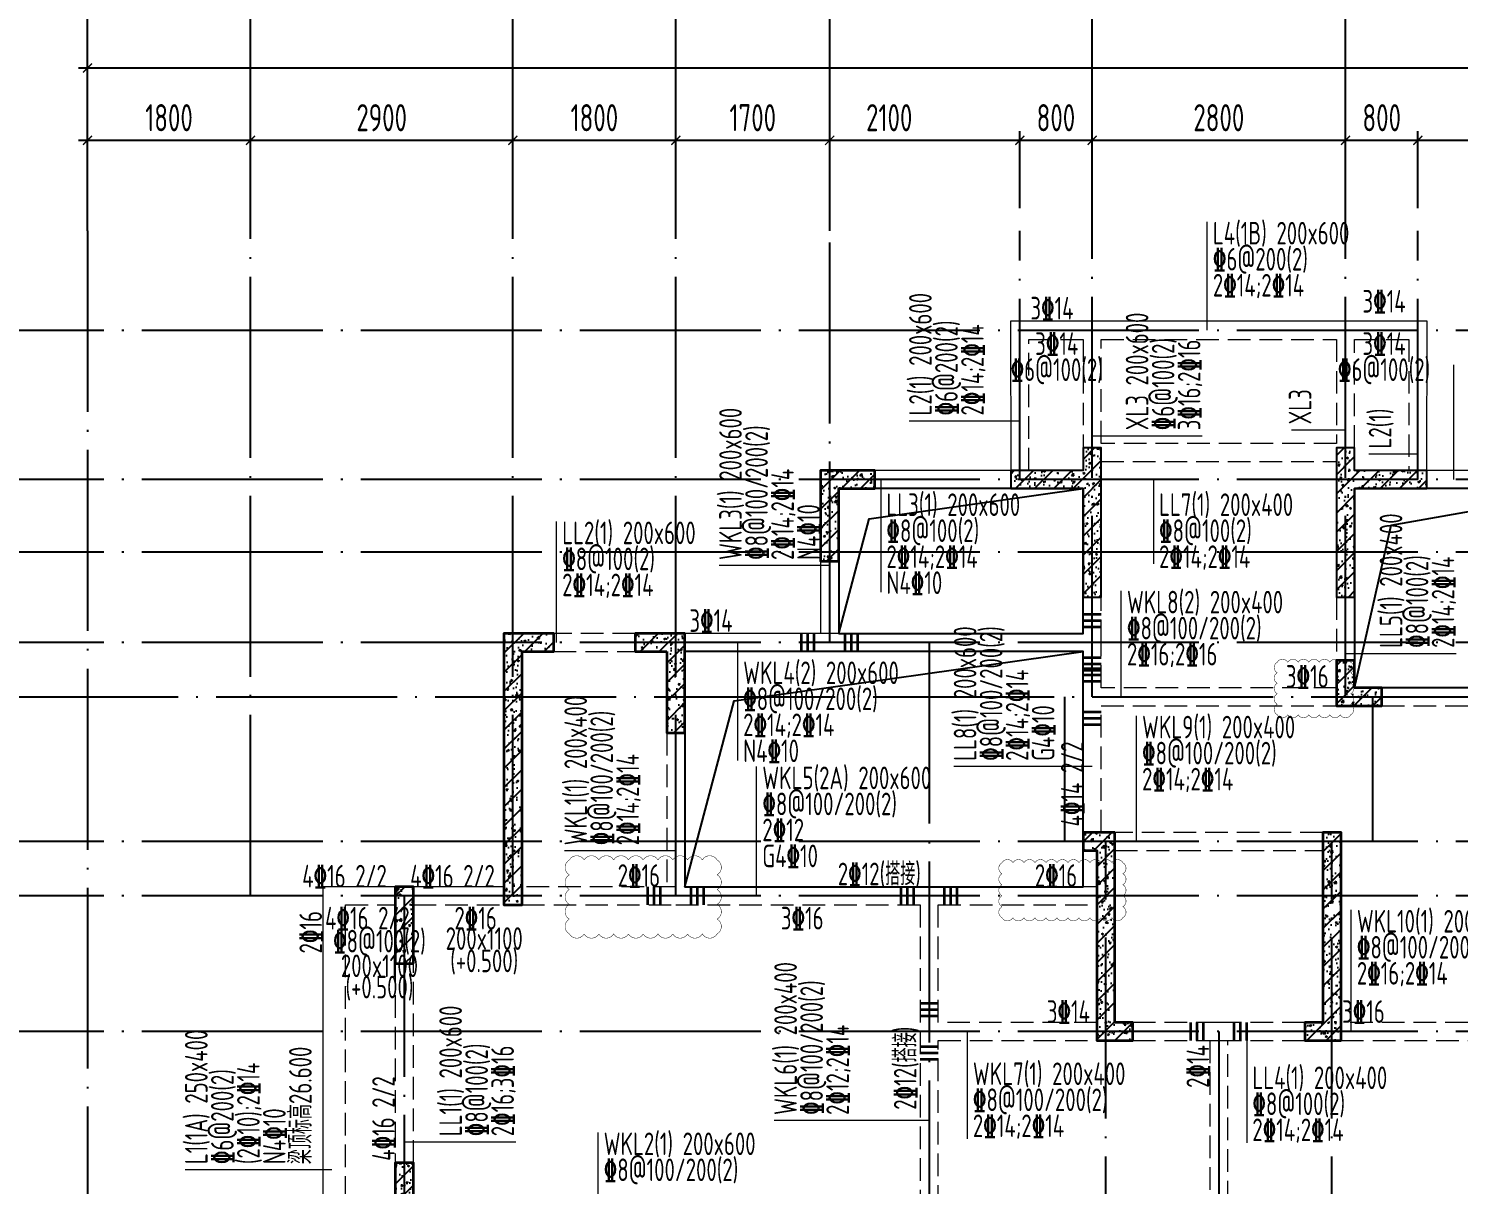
# Model space of a CAD drawing. Extents: x -655480 to 203344, y -294099 to 287156.
# Drawn here: x -75380 to -59581, y -144256 to -131481 of the extents above; entities that cross this region are included whole.
import ezdxf
from ezdxf.enums import TextEntityAlignment as Align

# ---------------------------------------------------------------- set-up
doc = ezdxf.new("R2010")
doc.units = 0
doc.header["$LTSCALE"] = 1000
for name, pattern in [('__DASH', [0.35, 0.25, -0.1]), ('DASH', [0.35, 0.25, -0.1]), ('DOTE', [2.42, 2, -0.2, 0.02, -0.2])]:
    doc.linetypes.add(name, pattern=pattern)
doc.layers.get('0').update_dxf_attribs({"linetype": 'CONTINUOUS'})
doc.layers.get('DEFPOINTS').update_dxf_attribs({"linetype": 'CONTINUOUS'})
for name, color, linetype in [('A-AXIS', 1, 'CONTINUOUS'), ('A-DOTE', 10, 'DOTE'), ('S-D洞口', 4, 'CONTINUOUS'), ('S-L主梁线', 4, 'DASH'), ('S-L梁编号', 6, 'CONTINUOUS'), ('S-L梁配筋', 7, 'CONTINUOUS'), ('S-Q墙填充', 252, 'CONTINUOUS'), ('S-Q墙实线', 6, 'CONTINUOUS'), ('S-Y一般标注', 3, 'CONTINUOUS'), ('S-Z柱填充', 252, 'CONTINUOUS'), ('S-Z柱实线', 6, 'CONTINUOUS')]:
    doc.layers.add(name, color=color, linetype=linetype)
doc.layers.add('审图修改', color=2, linetype='CONTINUOUS', plot=False)
doc.layers.add('梁附加箍筋', color=1, linetype='CONTINUOUS', lineweight=35)
doc.styles.add('TSSD_DIMENSION', font='Tssdeng.shx', dxfattribs={"width": 0.7, "bigfont": 'tssdchn.shx'})
doc.styles.add('TSSD_REIN', font='tssdeng.shx', dxfattribs={"width": 0.7, "height": 300, "bigfont": 'tssdchn.shx'})
doc.dimstyles.new('TSSD_100_100', dxfattribs={"dimtxt": 300, "dimasz": 100, "dimexe": 100, "dimexo": 250, "dimgap": 100, "dimtad": 1, "dimdec": 0, "dimzin": 0, "dimdsep": 46, "dimtxsty": 'TSSD_DIMENSION', "dimblk": 'ARCHTICK', "dimcen": 0, "dimdle": 100, "dimclrt": 7, "dimadec": 0, "dimazin": 0, "dimtfac": 1, "dimtdec": 0, "dimtix": 1, "dimtmove": 2, "dimatfit": 3, "dimldrblk": 'ARCHTICK', "dimfxl": 1, "dimtolj": 1, "dimtzin": 0, "dimarcsym": 0})
pattern_1 = [(50, (79242.38, 113232.59), (215.17805, -18.82564), [22.5, -247.5]), (355, (79242.38, 113232.6), (-41.6254, 225.6576), [18, -198]), (100.4514, (79260.31, 113231.02), (173.5528, 206.8319), [19.12206, -210.3426]), (46.1842, (79242.38, 113292.6), (320.1723, -49.6557), [33.75, -371.25]), (96.6356, (79269.06, 113288.45), (280.3988, 292.2354), [28.683, -315.5139]), (351.1842, (79242.38, 113292.6), (280.3986, 292.2356), [27, -297]), (21, (79272.38, 113277.59), (179.0721, -120.78567), [22.5, -247.5]), (326, (79272.38, 113277.6), (72.9946, 217.545), [18, -198]), (71.4514, (79287.3, 113267.52), (252.0668, 96.75915), [19.12206, -210.3426]), (37.5, (79242.38, 113232.59), (3.64796, 99.86816), [0, -195.6, 0, -201, 0, -198.75]), (7.5, (79242.38, 113232.59), (78.92086, 118.32351), [0, -114.6, 0, -191.1, 0, -75.75]), (327.5, (79175.48, 113232.59), (160.14673, -6.76646), [0, -75, 0, -234, 0, -310.5]), (317.5, (79145.48, 113232.59), (174.95585, 30.0315), [0, -97.5, 0, -155.4, 0, -220.5]), (45, (79242.38, 113232.59), (-106.066, 106.066), [])]
pattern_2 = [(50, (73980.54, 281268.66), (215.17805, -18.82564), [22.5, -247.5]), (355, (73980.54, 281268.66), (-41.6254, 225.65764), [18, -198]), (100.4514, (73998.48, 281267.1), (173.55281, 206.83186), [19.12206, -210.34263]), (46.1842, (73980.54, 281328.66), (320.1723, -49.6557), [33.75, -371.25]), (96.6356, (74007.23, 281324.53), (280.3988, 292.23536), [28.6831, -315.5139]), (351.1842, (73980.54, 281328.66), (280.3986, 292.2356), [27, -297]), (21, (74010.54, 281313.66), (179.07212, -120.78567), [22.5, -247.5]), (326, (74010.54, 281313.66), (72.9946, 217.54501), [18, -198]), (71.4514, (74025.47, 281303.6), (252.06679, 96.75915), [19.12206, -210.34263]), (37.5, (73980.544, 281268.66), (3.647957, 99.868156), [0, -195.6, 0, -201, 0, -198.75]), (7.5, (73980.54, 281268.66), (78.92086, 118.323514), [0, -114.6, 0, -191.1, 0, -75.75]), (327.5, (73913.644, 281268.66), (160.14673, -6.766462), [0, -75, 0, -234, 0, -310.5]), (317.5, (73883.64, 281268.66), (174.95585, 30.031495), [0, -97.5, 0, -155.4, 0, -220.5]), (45, (73980.54, 281268.66), (-106.06602, 106.06602), [])]

# ---------------------------------------------------------------- blocks, each defined once
blk = doc.blocks.new('_ArchTick')
at = {"color": 0, "linetype": 'ByBlock', "const_width": 0.15}
blk.add_lwpolyline([(-0.5, -0.5), (0.5, 0.5)], dxfattribs=at)
blk = doc.blocks.new('*D150')
at = {"layer": 'DEFPOINTS', "color": 0, "transparency": 16777216}
for p in [(6400, 19250), (4600, 18250), (6400, 18250)]:
    blk.add_point(p, dxfattribs=at)
at = {"layer": 'S-Y一般标注', "color": 0, "lineweight": -2, "transparency": 16777216}
for p, q in [((4600, 18500), (4600, 19350)), ((6400, 18500), (6400, 19350)), ((4500, 19250), (6500, 19250))]:
    blk.add_line(p, q, dxfattribs=at)
at = {"layer": 'S-Y一般标注', "color": 0, "lineweight": -2, "transparency": 16777216, "xscale": 100, "yscale": 100, "zscale": 100, "rotation": 180}
blk.add_blockref('_ArchTick', (4600, 19250), dxfattribs=at)
at = {"layer": 'S-Y一般标注', "color": 0, "lineweight": -2, "transparency": 16777216, "xscale": 100, "yscale": 100, "zscale": 100}
blk.add_blockref('_ArchTick', (6400, 19250), dxfattribs=at)
at = {"layer": 'S-Y一般标注', "color": 7, "transparency": 16777216, "insert": (5500, 19500), "char_height": 300, "attachment_point": 5, "style": 'TSSD_DIMENSION'}
blk.add_mtext('\\A1;1800', dxfattribs=at)
blk = doc.blocks.new('*D151')
at = {"layer": 'DEFPOINTS', "color": 0, "transparency": 16777216}
for p in [(9300, 19250), (6400, 18250), (9300, 18250)]:
    blk.add_point(p, dxfattribs=at)
at = {"layer": 'S-Y一般标注', "color": 0, "lineweight": -2, "transparency": 16777216}
for p, q in [((6400, 18500), (6400, 19350)), ((9300, 18500), (9300, 19350)), ((6300, 19250), (9400, 19250))]:
    blk.add_line(p, q, dxfattribs=at)
at = {"layer": 'S-Y一般标注', "color": 0, "lineweight": -2, "transparency": 16777216, "xscale": 100, "yscale": 100, "zscale": 100, "rotation": 180}
blk.add_blockref('_ArchTick', (6400, 19250), dxfattribs=at)
at = {"layer": 'S-Y一般标注', "color": 0, "lineweight": -2, "transparency": 16777216, "xscale": 100, "yscale": 100, "zscale": 100}
blk.add_blockref('_ArchTick', (9300, 19250), dxfattribs=at)
at = {"layer": 'S-Y一般标注', "color": 7, "transparency": 16777216, "insert": (7850, 19500), "char_height": 300, "attachment_point": 5, "style": 'TSSD_DIMENSION'}
blk.add_mtext('\\A1;2900', dxfattribs=at)
blk = doc.blocks.new('*D152')
at = {"layer": 'DEFPOINTS', "color": 0, "transparency": 16777216}
for p in [(11100, 19250), (9300, 18250), (11100, 18250)]:
    blk.add_point(p, dxfattribs=at)
at = {"layer": 'S-Y一般标注', "color": 0, "lineweight": -2, "transparency": 16777216}
for p, q in [((9300, 18500), (9300, 19350)), ((11100, 18500), (11100, 19350)), ((9200, 19250), (11200, 19250))]:
    blk.add_line(p, q, dxfattribs=at)
at = {"layer": 'S-Y一般标注', "color": 0, "lineweight": -2, "transparency": 16777216, "xscale": 100, "yscale": 100, "zscale": 100, "rotation": 180}
blk.add_blockref('_ArchTick', (9300, 19250), dxfattribs=at)
at = {"layer": 'S-Y一般标注', "color": 0, "lineweight": -2, "transparency": 16777216, "xscale": 100, "yscale": 100, "zscale": 100}
blk.add_blockref('_ArchTick', (11100, 19250), dxfattribs=at)
at = {"layer": 'S-Y一般标注', "color": 7, "transparency": 16777216, "insert": (10200, 19500), "char_height": 300, "attachment_point": 5, "style": 'TSSD_DIMENSION'}
blk.add_mtext('\\A1;1800', dxfattribs=at)
blk = doc.blocks.new('*D153')
at = {"layer": 'DEFPOINTS', "color": 0, "transparency": 16777216}
for p in [(12800, 19250), (11100, 18250), (12800, 18250)]:
    blk.add_point(p, dxfattribs=at)
at = {"layer": 'S-Y一般标注', "color": 0, "lineweight": -2, "transparency": 16777216}
for p, q in [((11100, 18500), (11100, 19350)), ((12800, 18500), (12800, 19350)), ((11000, 19250), (12900, 19250))]:
    blk.add_line(p, q, dxfattribs=at)
at = {"layer": 'S-Y一般标注', "color": 0, "lineweight": -2, "transparency": 16777216, "xscale": 100, "yscale": 100, "zscale": 100, "rotation": 180}
blk.add_blockref('_ArchTick', (11100, 19250), dxfattribs=at)
at = {"layer": 'S-Y一般标注', "color": 0, "lineweight": -2, "transparency": 16777216, "xscale": 100, "yscale": 100, "zscale": 100}
blk.add_blockref('_ArchTick', (12800, 19250), dxfattribs=at)
at = {"layer": 'S-Y一般标注', "color": 7, "transparency": 16777216, "insert": (11950, 19500), "char_height": 300, "attachment_point": 5, "style": 'TSSD_DIMENSION'}
blk.add_mtext('\\A1;1700', dxfattribs=at)
blk = doc.blocks.new('*D154')
at = {"layer": 'DEFPOINTS', "color": 0, "transparency": 16777216}
for p in [(14900, 19250), (12800, 18250), (14900, 18250)]:
    blk.add_point(p, dxfattribs=at)
at = {"layer": 'S-Y一般标注', "color": 0, "lineweight": -2, "transparency": 16777216}
for p, q in [((12800, 18500), (12800, 19350)), ((14900, 18500), (14900, 19350)), ((12700, 19250), (15000, 19250))]:
    blk.add_line(p, q, dxfattribs=at)
at = {"layer": 'S-Y一般标注', "color": 0, "lineweight": -2, "transparency": 16777216, "xscale": 100, "yscale": 100, "zscale": 100, "rotation": 180}
blk.add_blockref('_ArchTick', (12800, 19250), dxfattribs=at)
at = {"layer": 'S-Y一般标注', "color": 0, "lineweight": -2, "transparency": 16777216, "xscale": 100, "yscale": 100, "zscale": 100}
blk.add_blockref('_ArchTick', (14900, 19250), dxfattribs=at)
at = {"layer": 'S-Y一般标注', "color": 7, "transparency": 16777216, "insert": (13458, 19500), "char_height": 300, "attachment_point": 5, "style": 'TSSD_DIMENSION'}
blk.add_mtext('\\A1;2100', dxfattribs=at)
blk = doc.blocks.new('*D155')
at = {"layer": 'DEFPOINTS', "color": 0, "transparency": 16777216}
for p in [(18500, 19250), (15700, 18250), (18500, 18250)]:
    blk.add_point(p, dxfattribs=at)
at = {"layer": 'S-Y一般标注', "color": 0, "lineweight": -2, "transparency": 16777216}
for p, q in [((15700, 18500), (15700, 19350)), ((18500, 18500), (18500, 19350)), ((15600, 19250), (18600, 19250))]:
    blk.add_line(p, q, dxfattribs=at)
at = {"layer": 'S-Y一般标注', "color": 0, "lineweight": -2, "transparency": 16777216, "xscale": 100, "yscale": 100, "zscale": 100, "rotation": 180}
blk.add_blockref('_ArchTick', (15700, 19250), dxfattribs=at)
at = {"layer": 'S-Y一般标注', "color": 0, "lineweight": -2, "transparency": 16777216, "xscale": 100, "yscale": 100, "zscale": 100}
blk.add_blockref('_ArchTick', (18500, 19250), dxfattribs=at)
at = {"layer": 'S-Y一般标注', "color": 7, "transparency": 16777216, "insert": (17100, 19500), "char_height": 300, "attachment_point": 5, "style": 'TSSD_DIMENSION'}
blk.add_mtext('\\A1;2800', dxfattribs=at)
blk = doc.blocks.new('*D156')
at = {"layer": 'DEFPOINTS', "color": 0, "transparency": 16777216}
for p in [(19300, 19250), (18500, 18250), (19300, 18250)]:
    blk.add_point(p, dxfattribs=at)
at = {"layer": 'S-Y一般标注', "color": 0, "lineweight": -2, "transparency": 16777216}
for p, q in [((18500, 18500), (18500, 19350)), ((19300, 18500), (19300, 19350)), ((18400, 19250), (19400, 19250))]:
    blk.add_line(p, q, dxfattribs=at)
at = {"layer": 'S-Y一般标注', "color": 0, "lineweight": -2, "transparency": 16777216, "xscale": 100, "yscale": 100, "zscale": 100, "rotation": 180}
blk.add_blockref('_ArchTick', (18500, 19250), dxfattribs=at)
at = {"layer": 'S-Y一般标注', "color": 0, "lineweight": -2, "transparency": 16777216, "xscale": 100, "yscale": 100, "zscale": 100}
blk.add_blockref('_ArchTick', (19300, 19250), dxfattribs=at)
at = {"layer": 'S-Y一般标注', "color": 7, "transparency": 16777216, "insert": (18900, 19500), "char_height": 300, "attachment_point": 5, "style": 'TSSD_DIMENSION'}
blk.add_mtext('\\A1;800', dxfattribs=at)
blk = doc.blocks.new('*D172')
at = {"layer": 'DEFPOINTS', "color": 0, "transparency": 16777216}
for p in [(54600, 20050), (4600, 18250), (54600, 18250)]:
    blk.add_point(p, dxfattribs=at)
at = {"layer": 'S-Y一般标注', "color": 0, "lineweight": -2, "transparency": 16777216}
for p, q in [((4600, 18500), (4600, 20150)), ((54600, 18500), (54600, 20150)), ((4500, 20050), (54700, 20050))]:
    blk.add_line(p, q, dxfattribs=at)
at = {"layer": 'S-Y一般标注', "color": 0, "lineweight": -2, "transparency": 16777216, "xscale": 100, "yscale": 100, "zscale": 100, "rotation": 180}
blk.add_blockref('_ArchTick', (4600, 20050), dxfattribs=at)
at = {"layer": 'S-Y一般标注', "color": 0, "lineweight": -2, "transparency": 16777216, "xscale": 100, "yscale": 100, "zscale": 100}
blk.add_blockref('_ArchTick', (54600, 20050), dxfattribs=at)
at = {"layer": 'S-Y一般标注', "color": 7, "transparency": 16777216, "insert": (29600, 20300), "char_height": 300, "attachment_point": 5, "style": 'TSSD_DIMENSION'}
blk.add_mtext('\\A1;50000', dxfattribs=at)
blk = doc.blocks.new('*D183')
at = {"layer": 'DEFPOINTS', "color": 0, "transparency": 16777216}
for p in [(15700, 19250), (14900, 18250), (15700, 18250)]:
    blk.add_point(p, dxfattribs=at)
at = {"layer": 'S-Y一般标注', "color": 0, "lineweight": -2, "transparency": 16777216}
for p, q in [((14900, 18500), (14900, 19350)), ((15700, 18500), (15700, 19350)), ((14800, 19250), (15800, 19250))]:
    blk.add_line(p, q, dxfattribs=at)
at = {"layer": 'S-Y一般标注', "color": 0, "lineweight": -2, "transparency": 16777216, "xscale": 100, "yscale": 100, "zscale": 100, "rotation": 180}
blk.add_blockref('_ArchTick', (14900, 19250), dxfattribs=at)
at = {"layer": 'S-Y一般标注', "color": 0, "lineweight": -2, "transparency": 16777216, "xscale": 100, "yscale": 100, "zscale": 100}
blk.add_blockref('_ArchTick', (15700, 19250), dxfattribs=at)
at = {"layer": 'S-Y一般标注', "color": 7, "transparency": 16777216, "insert": (15300, 19500), "char_height": 300, "attachment_point": 5, "style": 'TSSD_DIMENSION'}
blk.add_mtext('\\A1;800', dxfattribs=at)
blk = doc.blocks.new('*D184')
at = {"layer": 'DEFPOINTS', "color": 0, "transparency": 16777216}
for p in [(21400, 19250), (19300, 18250), (21400, 18250)]:
    blk.add_point(p, dxfattribs=at)
at = {"layer": 'S-Y一般标注', "color": 0, "lineweight": -2, "transparency": 16777216}
for p, q in [((19300, 18500), (19300, 19350)), ((21400, 18500), (21400, 19350)), ((19200, 19250), (21500, 19250))]:
    blk.add_line(p, q, dxfattribs=at)
at = {"layer": 'S-Y一般标注', "color": 0, "lineweight": -2, "transparency": 16777216, "xscale": 100, "yscale": 100, "zscale": 100, "rotation": 180}
blk.add_blockref('_ArchTick', (19300, 19250), dxfattribs=at)
at = {"layer": 'S-Y一般标注', "color": 0, "lineweight": -2, "transparency": 16777216, "xscale": 100, "yscale": 100, "zscale": 100}
blk.add_blockref('_ArchTick', (21400, 19250), dxfattribs=at)
at = {"layer": 'S-Y一般标注', "color": 7, "transparency": 16777216, "insert": (20350, 19500), "char_height": 300, "attachment_point": 5, "style": 'TSSD_DIMENSION'}
blk.add_mtext('\\A1;2100', dxfattribs=at)
blk = doc.blocks.new('20210807.15294921')
at = {"layer": 'S-Q墙填充'}
h = blk.add_hatch(dxfattribs=at)
h.set_pattern_fill('ARMORED', color=252, scale=30, style=0)
h.set_pattern_definition(pattern_2)
h.paths.add_polyline_path([(69516, 67840), (69516, 68190), (69316, 68190), (69316, 67940), (68516, 67940), (68516, 67740), (69316, 67740), (69316, 66540), (69516, 66540)])
h = blk.add_hatch(dxfattribs=at)
h.set_pattern_fill('ARMORED', color=252, scale=30, style=0)
h.set_pattern_definition(pattern_2)
h.paths.add_polyline_path([(72116, 67840), (72116, 66540), (72316, 66540), (72316, 67740), (73115, 67740), (73115, 67940), (72316, 67940), (72316, 68190), (72116, 68190)])
h = blk.add_hatch(dxfattribs=at)
h.set_pattern_fill('ARMORED', color=252, scale=30, style=0)
h.set_pattern_definition(pattern_1)
h.paths.add_polyline_path([(66616, 66940), (66616, 67740), (67016, 67740), (67016, 67940), (66416, 67940), (66416, 66940)])
h = blk.add_hatch(dxfattribs=at)
h.set_pattern_fill('ARMORED', color=252, scale=30, style=0)
h.set_pattern_definition(pattern_1)
h.paths.add_polyline_path([(63116, 65940), (63466, 65940), (63466, 66140), (62916, 66140), (62916, 63140), (63116, 63140)])
h = blk.add_hatch(dxfattribs=at)
h.set_pattern_fill('ARMORED', color=252, scale=30, style=0)
h.set_pattern_definition(pattern_1)
h.paths.add_polyline_path([(64716, 65940), (64716, 65040), (64916, 65040), (64916, 66140), (64366, 66140), (64366, 65940)])
h = blk.add_hatch(dxfattribs=at)
h.set_pattern_fill('ARMORED', color=252, scale=30, style=0)
h.set_pattern_definition(pattern_1)
h.paths.add_polyline_path([(69666, 63940), (69316, 63940), (69316, 63740), (69466, 63740), (69466, 63240), (69466, 62790), (69466, 61640), (69866, 61640), (69866, 61840), (69666, 61840), (69666, 62790), (69666, 63240)])
h = blk.add_hatch(dxfattribs=at)
h.set_pattern_fill('ARMORED', color=252, scale=30, style=0)
h.set_pattern_definition(pattern_1)
h.paths.add_polyline_path([(72166, 61640), (72166, 62790), (72166, 63240), (72166, 63940), (71966, 63940), (71966, 63240), (71966, 62790), (71966, 61840), (71766, 61840), (71766, 61640)])
h = blk.add_hatch(dxfattribs=at)
h.set_pattern_fill('ARMORED', color=252, scale=30, style=0)
h.set_pattern_definition(pattern_1)
h.paths.add_polyline_path([(61916, 62490), (61916, 63340), (61716, 63340), (61716, 62490)])
h = blk.add_hatch(dxfattribs=at)
h.set_pattern_fill('ARMORED', color=252, scale=30, style=0)
h.set_pattern_definition(pattern_1)
h.paths.add_polyline_path([(61716, 58840), (60916, 58840), (60916, 58640), (61916, 58640), (61916, 60290), (61716, 60290)])
at = {"layer": 'S-Z柱填充'}
h = blk.add_hatch(dxfattribs=at)
h.set_pattern_fill('ARMORED', color=252, scale=30, style=0)
h.set_pattern_definition(pattern_1)
h.paths.add_polyline_path([(72316, 65840), (72116, 65840), (72116, 65340), (72616, 65340), (72616, 65540), (72316, 65540)])
at = {"layer": 'S-D洞口', "color": 5}
for points in [[(66616, 66140), (69316, 66140), (69316, 67740), (66616, 67740), (66616, 66140), (66951, 67405), (69316, 67740)], [(75016, 67740), (72316, 67740), (72316, 65540), (72720, 67335), (75016, 67740), (75016, 66140), (73915, 66140), (73915, 65540), (72316, 65540)], [(64916, 63340), (69316, 63340), (69316, 65940), (64916, 65940), (64916, 63340), (65460, 65395), (69316, 65940)]]:
    blk.add_lwpolyline(points, dxfattribs=at)
at = {"layer": 'S-L主梁线', "linetype": 'ByBlock', "lineweight": 18}
for p, q in [((69416, 69590), (68515, 69589)), ((68515, 69589), (68516, 67940)), ((72215, 69590), (69416, 69590)), ((73116, 69590), (72215, 69590)), ((73115, 67940), (73116, 69590)), ((68516, 67940), (67016, 67940)), ((74616, 67940), (73115, 67940)), ((67016, 67740), (68516, 67740)), ((66416, 66940), (66416, 66140)), ((66616, 66140), (66616, 66940)), ((69316, 66540), (69316, 66140)), ((72316, 65840), (72316, 66540)), ((66516, 66140), (64916, 66140)), ((69316, 66140), (66516, 66140)), ((64916, 65940), (66516, 65940)), ((66516, 65940), (69316, 65940)), ((69316, 65940), (69316, 65440)), ((69316, 65440), (69316, 63940)), ((73665, 65540), (72616, 65540)), ((64916, 63340), (64916, 65040)), ((60916, 63340), (60916, 58840)), ((61716, 63340), (60916, 63340)), ((62916, 63340), (61916, 63340))]:
    blk.add_line(p, q, dxfattribs=at)
at = {"layer": 'S-L主梁线', "linetype": '__DASH', "lineweight": 18}
for p, q in [((68715, 69389), (69316, 69390)), ((68716, 67940), (68715, 69389)), ((69316, 69390), (69316, 68190)), ((69516, 69390), (72115, 69390)), ((69516, 68240), (69516, 69390)), ((72115, 69390), (72116, 68240)), ((72315, 69390), (72916, 69390)), ((72316, 68190), (72315, 69390)), ((72916, 69390), (72915, 67940)), ((72116, 68240), (69516, 68240)), ((72316, 68140), (72316, 68190)), ((69516, 68040), (72116, 68040)), ((73115, 67740), (74616, 67740)), ((69516, 66040), (69516, 66540)), ((72116, 66540), (72116, 65840)), ((64366, 66140), (63466, 66140)), ((69516, 65540), (69516, 66040)), ((63466, 65940), (64366, 65940)), ((72116, 65540), (69516, 65540)), ((69516, 65340), (72116, 65340)), ((69516, 63940), (69516, 65340)), ((72616, 65340), (73665, 65340)), ((64716, 65040), (64716, 63340)), ((71966, 63940), (69666, 63940)), ((69666, 63740), (71966, 63740)), ((64816, 63340), (63116, 63340)), ((67616, 63340), (64816, 63340)), ((69466, 63340), (67616, 63340)), ((61166, 58840), (61166, 63140)), ((61166, 63140), (61716, 63140)), ((61916, 63140), (62916, 63140)), ((63116, 63140), (64816, 63140)), ((64816, 63140), (67516, 63140)), ((67516, 63140), (67516, 61740)), ((67716, 61840), (67716, 63140)), ((67716, 63140), (69466, 63140)), ((61716, 62490), (61716, 60290)), ((61916, 60290), (61916, 62490)), ((69466, 61840), (67716, 61840)), ((70816, 61840), (69866, 61840)), ((71766, 61840), (70816, 61840)), ((73916, 61840), (72166, 61840)), ((67516, 61740), (67516, 59090)), ((67716, 59090), (67716, 61640)), ((67716, 61640), (69466, 61640)), ((69866, 61640), (70816, 61640)), ((70716, 61640), (70716, 57040)), ((70816, 61640), (71766, 61640)), ((70916, 57040), (70916, 61640)), ((72166, 61640), (73916, 61640))]:
    blk.add_line(p, q, dxfattribs=at)
at = {"layer": 'S-Q墙实线'}
blk.add_lwpolyline([(69516, 67840), (69516, 68190), (69316, 68190), (69316, 67940), (68516, 67940), (68516, 67740), (69316, 67740), (69316, 66540), (69516, 66540), (69516, 67840)], dxfattribs=at)
blk.add_lwpolyline([(72116, 67840), (72116, 66540), (72316, 66540), (72316, 67740), (73115, 67740), (73115, 67940), (72316, 67940), (72316, 68190), (72116, 68190)], close=True, dxfattribs=at)
at = {"layer": 'S-Q墙实线', "lineweight": 35}
for points in [[(66616, 66940), (66616, 67740), (67016, 67740), (67016, 67940), (66416, 67940), (66416, 66940)], [(63116, 65940), (63466, 65940), (63466, 66140), (62916, 66140), (62916, 63140), (63116, 63140)], [(64716, 65940), (64716, 65040), (64916, 65040), (64916, 66140), (64366, 66140), (64366, 65940)], [(69666, 63940), (69316, 63940), (69316, 63740), (69466, 63740), (69466, 63240), (69466, 62790), (69466, 61640), (69866, 61640), (69866, 61840), (69666, 61840), (69666, 62790), (69666, 63240)], [(72166, 61640), (72166, 62790), (72166, 63240), (72166, 63940), (71966, 63940), (71966, 63240), (71966, 62790), (71966, 61840), (71766, 61840), (71766, 61640)], [(61916, 62490), (61916, 63340), (61716, 63340), (61716, 62490)], [(61716, 58840), (60916, 58840), (60916, 58640), (61916, 58640), (61916, 60290), (61716, 60290)]]:
    blk.add_lwpolyline(points, close=True, dxfattribs=at)
at = {"layer": 'S-Z柱实线', "lineweight": 35}
blk.add_lwpolyline([(72316, 65840), (72116, 65840), (72116, 65340), (72616, 65340), (72616, 65540), (72316, 65540)], close=True, dxfattribs=at)
blk = doc.blocks.new('20210726.16395156')
at = {"layer": 'A-AXIS'}
for p, q in [((4600, 18249.9), (4600, 21049.9)), ((6400, 18249.9), (6400, 21049.9)), ((9300, 18249.9), (9300, 21049.9)), ((11100, 18249.9), (11100, 21049.9)), ((12800, 18249.9), (12800, 21049.9)), ((15700, 18249.9), (15700, 21049.9)), ((18500, 18249.9), (18500, 21049.9))]:
    blk.add_line(p, q, dxfattribs=at)
at = {"layer": 'A-DOTE'}
for p, q in [((4600, 18249.9), (4600, 3600)), ((6400, 10900), (6400, 18249.9)), ((9300, 10900), (9300, 18249.9)), ((11100, 10900), (11100, 18249.9)), ((12800, 13700), (12800, 18249.9)), ((14900, 15500), (14900, 18249.9)), ((15700, 13100.3), (15700, 18249.9)), ((18500, 13100.3), (18500, 18249.9)), ((19300, 15500), (19300, 18249.9)), ((55600, 17150), (3600, 17150)), ((55600, 15500), (3600, 15500)), ((55600, 14700), (3600, 14700)), ((55600, 13700), (3600, 13700)), ((13900.2, 13700), (13900, 3600)), ((3600, 13100.3), (55600, 13100.3)), ((15400, 11500), (15400, 13100)), ((18800, 11500), (18800, 13100)), ((55600, 11500), (3600, 11500)), ((15850, 3600), (15850, 11500)), ((18350, 3600.1), (18350, 11500)), ((55600, 10900), (3600, 10900)), ((8100, 10900), (8100, 3600)), ((55600, 9400), (3600, 9400)), ((17100, 9400), (17100, 3600))]:
    blk.add_line(p, q, dxfattribs=at)
at = {"layer": 'S-Y一般标注'}
for base, p1, p2, picture, middle in [((54600, 20049.9), (4600, 18249.9), (54600, 18249.9), '*D172', (29600, 20299.9)), ((6400, 19249.9), (4600, 18249.9), (6400, 18249.9), '*D150', (5500, 19499.9)), ((9300, 19249.9), (6400, 18249.9), (9300, 18249.9), '*D151', (7850, 19499.9)), ((11100, 19249.9), (9300, 18249.9), (11100, 18249.9), '*D152', (10200, 19499.9)), ((12800, 19249.9), (11100, 18249.9), (12800, 18249.9), '*D153', (11950, 19499.9)), ((15700, 19249.9), (14900, 18249.9), (15700, 18249.9), '*D183', (15300, 19499.9)), ((18500, 19249.9), (15700, 18249.9), (18500, 18249.9), '*D155', (17100, 19499.9)), ((19300, 19249.9), (18500, 18249.9), (19300, 18249.9), '*D156', (18900, 19499.9)), ((21400, 19249.9), (19300, 18249.9), (21400, 18249.9), '*D184', (20350, 19499.9))]:
    dim = blk.add_linear_dim(base=base, p1=p1, p2=p2, dimstyle='TSSD_100_100', dxfattribs=at)
    dim.commit()
    dim.dimension.update_dxf_attribs({"geometry": picture, "text_midpoint": middle})
dim = blk.add_linear_dim(base=(14900, 19249.9), p1=(12800, 18249.9), p2=(14900, 18249.9), dimstyle='TSSD_100_100', dxfattribs=at)
dim.commit()
dim.dimension.update_dxf_attribs({"geometry": '*D154', "text_midpoint": (13458.1, 19499.9), "dimtype": 160})

msp = doc.modelspace()

# ---------------------------------------------------------------- linework, layer by layer
at = {"layer": 'S-L梁编号', "lineweight": 18}
for p, q in [((-62356.9, -134816.38), (-62356.9, -133617.66)), ((-59630.36, -136466.38), (-59630.36, -135198.98)), ((-64428.66, -135820.17), (-65651.06, -135820.17)), ((-63628.51, -135983.34), (-62412.22, -135983.34)), ((-60828.66, -135918.7), (-61427.18, -135918.7)), ((-60028.75, -136185.48), (-60572.09, -136185.48)), ((-65963.85, -136466.38), (-65963.85, -137711.35)), ((-62951.45, -136466.38), (-62951.45, -137398.5)), ((-69546.25, -138266.38), (-69546.25, -136929.81)), ((-66528.51, -137417.1), (-67749.24, -137417.1)), ((-63306.11, -138866.05), (-63306.11, -137695.33)), ((-67546.78, -138266.38), (-67546.78, -139569.41)), ((-60828.51, -138388.95), (-59606.76, -138388.95)), ((-63139.38, -140451.86), (-63139.38, -139076.33)), ((-67335.23, -141066.38), (-67335.23, -139638.02)), ((-63628.51, -139637.11), (-65157.2, -139637.11)), ((-68228.5, -140570.6), (-69459.82, -140570.6)), ((-60765.8, -142566.38), (-60765.8, -141222.29)), ((-65008.48, -142566.38), (-65008.48, -143752.14)), ((-61920.76, -142566.38), (-61920.76, -143796.5)), ((-65428.5, -143550.74), (-67140.63, -143550.74)), ((-69088.08, -145566.38), (-69088.08, -143681.91)), ((-71228.5, -143786.17), (-69997.94, -143786.17)), ((-72028.51, -144094.73), (-73651.82, -144094.73))]:
    msp.add_line(p, q, dxfattribs=at)
at = {"layer": '审图修改', "const_width": 5}
for points in [[(-61583.33, -138484.86, -0.57735027), (-61467.26, -138484.86, -0.57735027), (-61351.2, -138484.86, -0.57735027), (-61235.14, -138484.86, -0.57735027), (-61119.08, -138484.86, -0.57735027), (-61003.02, -138484.86, -0.57735027), (-60886.95, -138484.86, -0.57735027), (-60770.89, -138484.86, -0.57735027), (-60770.89, -138600.92, -0.57735027), (-60770.89, -138716.98, -0.57735027), (-60770.89, -138833.05, -0.57735027), (-60770.89, -138949.11, -0.57735027), (-60770.89, -139065.17, -0.57735027), (-60886.95, -139065.17, -0.57735027), (-61003.02, -139065.17, -0.57735027), (-61119.08, -139065.17, -0.57735027), (-61235.14, -139065.17, -0.57735027), (-61351.2, -139065.17, -0.57735027), (-61467.26, -139065.17, -0.57735027), (-61583.33, -139065.17, -0.57735027), (-61583.33, -138949.11, -0.57735027), (-61583.33, -138833.05, -0.57735027), (-61583.33, -138716.98, -0.57735027), (-61583.33, -138600.92, -0.57735027), (-61583.33, -138484.86, -0.57735027), (-61583.33, -138484.86, -0.57735027)], [(-69405.05, -140670.77, -0.57735027), (-69241.79, -140670.77, -0.57735027), (-69078.54, -140670.77, -0.57735027), (-68915.28, -140670.77, -0.57735027), (-68752.03, -140670.77, -0.57735027), (-68588.78, -140670.77, -0.57735027), (-68425.52, -140670.77, -0.57735027), (-68262.27, -140670.77, -0.57735027), (-68099.01, -140670.77, -0.57735027), (-67935.76, -140670.77, -0.57735027), (-67772.5, -140670.77, -0.57735027), (-67772.5, -140834.02, -0.57735027), (-67772.5, -140997.27, -0.57735027), (-67772.5, -141160.53, -0.57735027), (-67772.5, -141323.78, -0.57735027), (-67772.5, -141487.04, -0.57735027), (-67935.76, -141487.04, -0.57735027), (-68099.01, -141487.04, -0.57735027), (-68262.27, -141487.04, -0.57735027), (-68425.52, -141487.04, -0.57735027), (-68588.78, -141487.04, -0.57735027), (-68752.03, -141487.04, -0.57735027), (-68915.28, -141487.04, -0.57735027), (-69078.54, -141487.04, -0.57735027), (-69241.79, -141487.04, -0.57735027), (-69405.05, -141487.04, -0.57735027), (-69405.05, -141323.78, -0.57735027), (-69405.05, -141160.53, -0.57735027), (-69405.05, -140997.27, -0.57735027), (-69405.05, -140834.02, -0.57735027), (-69405.05, -140670.77, -0.57735027), (-69405.05, -140670.77, -0.57735027)], [(-64624.85, -140700.63, -0.57735027), (-64503.4, -140700.63, -0.57735027), (-64381.96, -140700.63, -0.57735027), (-64260.51, -140700.63, -0.57735027), (-64139.07, -140700.63, -0.57735027), (-64017.62, -140700.63, -0.57735027), (-63896.18, -140700.63, -0.57735027), (-63774.73, -140700.63, -0.57735027), (-63653.29, -140700.63, -0.57735027), (-63531.84, -140700.63, -0.57735027), (-63410.4, -140700.63, -0.57735027), (-63288.95, -140700.63, -0.57735027), (-63288.95, -140822.08, -0.57735027), (-63288.95, -140943.52, -0.57735027), (-63288.95, -141064.97, -0.57735027), (-63288.95, -141186.41, -0.57735027), (-63288.95, -141307.86, -0.57735027), (-63410.4, -141307.86, -0.57735027), (-63531.84, -141307.86, -0.57735027), (-63653.29, -141307.86, -0.57735027), (-63774.73, -141307.86, -0.57735027), (-63896.18, -141307.86, -0.57735027), (-64017.62, -141307.86, -0.57735027), (-64139.07, -141307.86, -0.57735027), (-64260.51, -141307.86, -0.57735027), (-64381.96, -141307.86, -0.57735027), (-64503.4, -141307.86, -0.57735027), (-64624.85, -141307.86, -0.57735027), (-64624.85, -141186.41, -0.57735027), (-64624.85, -141064.97, -0.57735027), (-64624.85, -140943.52, -0.57735027), (-64624.85, -140822.08, -0.57735027), (-64624.85, -140700.63, -0.57735027), (-64624.85, -140700.63, -0.57735027)]]:
    msp.add_lwpolyline(points, format="xyb", dxfattribs=at)
at = {"layer": '梁附加箍筋', "lineweight": 35}
for p, q in [((-63528.66, -137956.38), (-63728.66, -137956.38)), ((-63528.66, -138026.38), (-63728.66, -138026.38)), ((-66838.49, -138366.38), (-66838.49, -138166.38)), ((-66768.49, -138366.38), (-66768.49, -138166.38)), ((-66698.49, -138366.38), (-66698.49, -138166.38)), ((-66358.49, -138366.38), (-66358.49, -138166.38)), ((-66288.49, -138366.38), (-66288.49, -138166.38)), ((-66218.49, -138366.38), (-66218.49, -138166.38)), ((-63528.66, -138096.38), (-63728.66, -138096.38)), ((-63528.66, -138436.38), (-63728.66, -138436.38)), ((-63528.66, -138506.38), (-63728.66, -138506.38)), ((-63528.66, -138556.11), (-63728.66, -138556.11)), ((-63528.66, -138576.38), (-63728.66, -138576.38)), ((-63528.66, -138626.11), (-63728.66, -138626.11)), ((-63528.66, -138696.11), (-63728.66, -138696.11)), ((-63528.66, -139036.11), (-63728.66, -139036.11)), ((-63528.66, -139106.11), (-63728.66, -139106.11)), ((-63528.66, -139176.11), (-63728.66, -139176.11)), ((-68538.49, -141166.38), (-68538.49, -140966.38)), ((-68468.49, -141166.38), (-68468.49, -140966.38)), ((-68398.49, -141166.38), (-68398.49, -140966.38)), ((-68058.49, -141166.38), (-68058.49, -140966.38)), ((-67988.49, -141166.38), (-67988.49, -140966.38)), ((-67918.49, -141166.38), (-67918.49, -140966.38)), ((-65738.34, -141166.38), (-65738.34, -140966.38)), ((-65668.34, -141166.38), (-65668.34, -140966.38)), ((-65598.34, -141166.38), (-65598.34, -140966.38)), ((-65258.34, -141166.38), (-65258.34, -140966.38)), ((-65188.34, -141166.38), (-65188.34, -140966.38)), ((-65118.34, -141166.38), (-65118.34, -140966.38)), ((-65328.5, -142256.38), (-65528.5, -142256.38)), ((-65328.5, -142326.38), (-65528.5, -142326.38)), ((-65328.5, -142396.38), (-65528.5, -142396.38)), ((-62538.49, -142666.38), (-62538.49, -142466.38)), ((-62468.49, -142666.38), (-62468.49, -142466.38)), ((-62398.49, -142666.38), (-62398.49, -142466.38)), ((-62058.49, -142666.38), (-62058.49, -142466.38)), ((-61988.49, -142666.38), (-61988.49, -142466.38)), ((-61918.49, -142666.38), (-61918.49, -142466.38)), ((-65328.5, -142736.38), (-65528.5, -142736.38)), ((-65328.5, -142806.38), (-65528.5, -142806.38)), ((-65328.5, -142876.38), (-65528.5, -142876.38))]:
    msp.add_line(p, q, dxfattribs=at)

# ---------------------------------------------------------------- block references
at = {"layer": 'A-DOTE'}
msp.add_blockref('20210726.16395156', (-79328.51, -151966.43), dxfattribs=at)
at = {"layer": 'S-Q墙填充'}
msp.add_blockref('20210807.15294921', (-133044.15, -204305.93), dxfattribs=at)

# ---------------------------------------------------------------- texts
at = {"layer": 'S-L梁编号', "color": 6, "style": 'TSSD_REIN', "width": 0.7}
for s, p in [('L4(1B) 200x600', (-62294.4, -133867.66)), ('LL3(1) 200x600', (-65901.35, -136868.08)), ('LL7(1) 200x400', (-62888.95, -136868.08)), ('LL2(1) 200x600', (-69483.75, -137179.81)), ('WKL8(2) 200x400', (-63243.61, -137945.33)), ('WKL4(2) 200x600', (-67484.28, -138726.14)), ('WKL9(1) 200x400', (-63076.88, -139326.33)), ('WKL5(2A) 200x600', (-67272.73, -139888.02)), ('WKL10(1) 200x400', (-60703.3, -141472.29)), ('WKL7(1) 200x400', (-64945.98, -143157.91)), ('LL4(1) 200x400', (-61858.26, -143202.27)), ('WKL2(1) 200x600', (-69025.58, -143931.91))]:
    msp.add_text(s, height=250, dxfattribs=at).set_placement(p)
for s, p in [('L2(1) 200x600', (-65401.06, -135757.67)), ('XL3 200x600', (-63006.46, -135920.84)), ('XL3', (-61206.03, -135856.2)), ('WKL3(1) 200x600', (-67499.24, -137354.6)), ('L2(1)', (-60322.09, -136122.98)), ('LL5(1) 200x400', (-60200.99, -138326.45)), ('LL8(1) 200x600', (-64907.2, -139574.61)), ('WKL1(1) 200x400', (-69209.82, -140508.1)), ('WKL6(1) 200x400', (-66890.63, -143488.24)), ('LL1(1) 200x600', (-70592.17, -143723.67)), ('L1(1A) 250x400', (-73401.82, -144032.23))]:
    msp.add_text(s, height=250, rotation=90, dxfattribs=at).set_placement(p)
at = {"layer": 'S-L梁配筋', "color": 7, "style": 'TSSD_REIN', "width": 0.7}
for s, p in [('%%1326@200(2)', (-62294.4, -134155.16)), ('2%%13214;2%%13214', (-62294.4, -134442.66)), ('%%1328@100(2)', (-65901.35, -137155.58)), ('%%1328@100(2)', (-62888.95, -137155.58)), ('%%1328@100(2)', (-69483.75, -137467.31)), ('2%%13214;2%%13214', (-65901.35, -137443.08)), ('2%%13214;2%%13214', (-62888.95, -137443.08)), ('2%%13214;2%%13214', (-69483.75, -137754.81)), ('N4%%13210', (-65901.35, -137730.58)), ('3%%13214', (-68078.5, -138149.59)), ('%%1328@100/200(2)', (-63243.61, -138232.83)), ('2%%13216;2%%13216', (-63243.61, -138520.33)), ('%%1328@100/200(2)', (-67484.28, -139013.64)), ('2%%13214;2%%13214', (-67484.28, -139301.14)), ('N4%%13210', (-67484.28, -139588.64)), ('%%1328@100/200(2)', (-63076.88, -139613.83)), ('2%%13214;2%%13214', (-63076.88, -139901.33)), ('%%1328@100/200(2)', (-67272.73, -140175.52)), ('2%%13212', (-67272.73, -140463.02)), ('G4%%13210', (-67272.73, -140750.52)), ('4%%13216 2/2', (-72356.48, -140973.62)), ('4%%13216 2/2', (-71163.35, -140973.62)), ('2%%13212(搭接)', (-66438.89, -140949.41)), ('%%1328@100/200(2)', (-60703.3, -141759.79)), ('2%%13216;2%%13214', (-60703.3, -142047.29)), ('3%%13214', (-64128.76, -142470.56)), ('3%%13216', (-60866.92, -142470.61)), ('%%1328@100/200(2)', (-64945.98, -143445.41)), ('%%1328@100(2)', (-61858.26, -143489.77)), ('2%%13214;2%%13214', (-64945.98, -143732.91)), ('2%%13214;2%%13214', (-61858.26, -143777.27)), ('%%1328@100/200(2)', (-69025.58, -144219.41))]:
    msp.add_text(s, height=250, dxfattribs=at).set_placement(p)
at = {"layer": 'S-L梁配筋', "color": 1, "style": 'TSSD_REIN', "width": 0.7}
for s, p in [('3%%13214', (-64310.78, -134696.84)), ('3%%13216', (-61487.13, -138766.01)), ('2%%13216', (-68870.87, -140966.72)), ('2%%13216', (-64261.54, -140966.72)), ('4%%13216 2/2', (-72104.15, -141438.56)), ('2%%13216', (-70674.78, -141438.56)), ('3%%13216', (-67067.78, -141438.56))]:
    msp.add_text(s, height=250, dxfattribs=at).set_placement(p)
for p in [(-60402.66, -134695.32), (-64019.34, -135163.45), (-60402.66, -135163.45)]:
    msp.add_text('3%%13214', height=250, dxfattribs=at).set_placement(p, align=Align.BOTTOM_CENTER)
at = {"layer": 'S-L梁配筋', "color": 7, "style": 'TSSD_REIN', "width": 0.7}
for s, p in [('%%1326@200(2)', (-65113.56, -135757.67)), ('2%%13214;2%%13214', (-64826.06, -135757.67)), ('%%1326@100(2)', (-62718.96, -135920.84)), ('3%%13216;2%%13216', (-62431.46, -135920.84)), ('%%1328@100/200(2)', (-67211.74, -137354.6)), ('2%%13214;2%%13214', (-66924.24, -137354.6)), ('N4%%13210', (-66636.74, -137354.6)), ('%%1328@100(2)', (-59913.49, -138326.45)), ('2%%13214;2%%13214', (-59625.99, -138326.45)), ('%%1328@100/200(2)', (-64619.7, -139574.61)), ('2%%13214;2%%13214', (-64332.2, -139574.61)), ('G4%%13210', (-64044.7, -139574.61)), ('%%1328@100/200(2)', (-68922.32, -140508.1)), ('2%%13214;2%%13214', (-68634.82, -140508.1)), ('2%%13216', (-72137.61, -141703.12)), ('%%1328@100/200(2)', (-66603.13, -143488.24)), ('2%%13212;2%%13214', (-66315.63, -143488.24)), ('2%%13212(搭接)', (-65569.62, -143430.74)), ('梁顶标高26.600', (-72251.82, -144032.23)), ('%%1328@100(2)', (-70304.67, -143723.67)), ('2%%13216;3%%13216', (-70017.17, -143723.67)), ('(2%%13210);2%%13214', (-72826.82, -144032.23)), ('%%1326@200(2)', (-73114.32, -144032.23)), ('4%%13216 2/2', (-71333.86, -143994.89)), ('N4%%13210', (-72539.32, -144032.23))]:
    msp.add_text(s, height=250, rotation=90, dxfattribs=at).set_placement(p)
for p in [(-64019.34, -135450.95), (-60402.66, -135450.95)]:
    msp.add_text('%%1326@100(2)', height=250, dxfattribs=at).set_placement(p, align=Align.BOTTOM_CENTER)
at = {"layer": 'S-L梁配筋', "color": 1, "style": 'TSSD_REIN', "width": 0.7}
msp.add_text('4%%13214 2/2', height=250, rotation=90, dxfattribs=at).set_placement((-63723.22, -140299.89))
at = {"layer": 'S-L梁配筋', "color": 7, "style": 'TSSD_REIN', "width": 0.7}
for s, p in [('%%1328@100(2)', (-71503.31, -141692.39)), ('200x1100', (-70345.47, -141663.69)), ('(+0.500)', (-70345.47, -141910.74)), ('200x1100', (-71503.31, -141964.97)), ('(+0.500)', (-71503.31, -142199.97))]:
    msp.add_text(s, height=250, dxfattribs=at).set_placement(p, align=Align.CENTER)
msp.add_text('2%%13214', height=250, rotation=90, dxfattribs=at).set_placement((-62335.24, -142716.38), align=Align.RIGHT)

doc.saveas('drawing.dxf')
